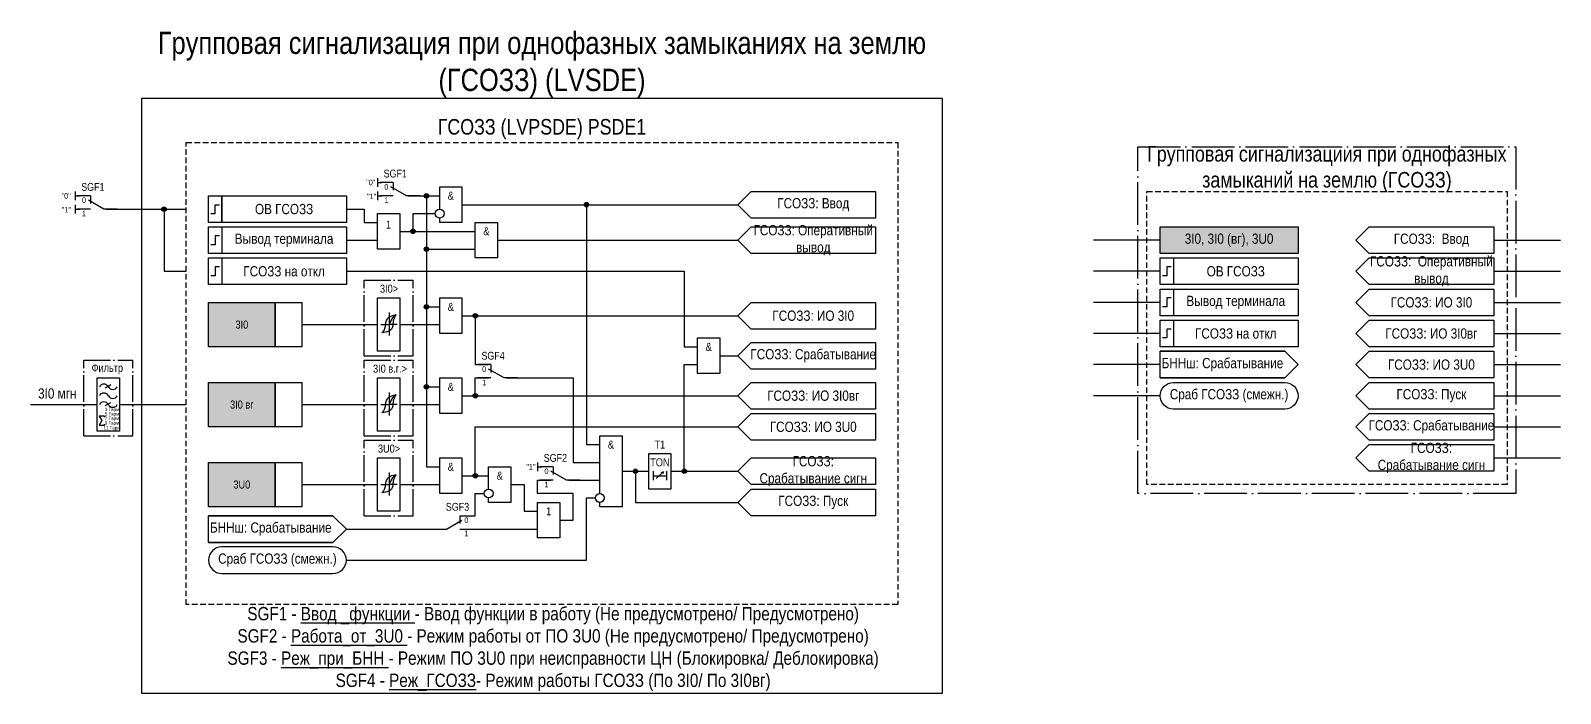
# Model space of a CAD drawing. Header units: millimetres. Extents: x -2185 to 320, y -18 to 149.
# Drawn here: x -24 to 320, y 0 to 149.2 of the extents above; entities that cross this region are included whole.
import ezdxf
from ezdxf.enums import TextEntityAlignment as Align

# ---------------------------------------------------------------- set-up
doc = ezdxf.new("R2010")
doc.units = ezdxf.units.MM
doc.linetypes.add('ACAD_ISO04W100', pattern=[30, 24, -3, 0, -3])
doc.linetypes.add('штриховая2', pattern=[0.375, 0.25, -0.125])
doc.layers.add('TEXT', color=7, linetype='Continuous', lineweight=25)
doc.layers.add('Основная', color=7, linetype='Continuous')
doc.styles.add('1.8_Gost_RD', font='ARIALN.TTF', dxfattribs={"height": 1.8})
doc.styles.add('2.5_Gost_RD', font='ARIALN.TTF', dxfattribs={"height": 2.5})
doc.styles.add('3.5_Gost_RD', font='ARIALN.TTF', dxfattribs={"height": 3.5})
doc.styles.add('Вывод', font='ARIALN.TTF', dxfattribs={"height": 2.5})
doc.styles.add('Компонент', font='ARIALN.TTF', dxfattribs={"height": 3.5})

# ---------------------------------------------------------------- blocks, each defined once
blk = doc.blocks.new('*U892')
at = {"layer": 'Основная', "linetype": 'ACAD_ISO04W100', "ltscale": 0.25}
for p, q in [((0, 0), (11, 0)), ((0, -17), (0, 0)), ((11, -17), (11, 0)), ((0, -17), (11, -17))]:
    blk.add_line(p, q, dxfattribs=at)
at = {"layer": 'Основная', "style": 'Компонент'}
blk.add_attdef('ОУ', text='', height=3.5, dxfattribs=at).set_placement((11, 0), align=Align.MIDDLE_CENTER)
blk = doc.blocks.new('*U958')
at = {"layer": 'Основная', "color": 0}
blk.add_line((0, 0), (7, 4), dxfattribs=at)
at = {"layer": 'Основная', "ltscale": 0.35}
blk.add_line((6, 6), (6, 2.5), dxfattribs=at)
blk = doc.blocks.new('*U1030')
at = {"layer": 'Основная', "color": 0}
for p, q in [((-9, 0), (-3, 0)), ((3, 6), (9, 6)), ((3, 0), (9, 0))]:
    blk.add_line(p, q, dxfattribs=at)
at = {"layer": 'Основная', "ltscale": 0.25}
blk.add_blockref('*U958', (-3, 0), dxfattribs=at)
at = {"layer": 'Основная'}
for tag, height, style, p in [('ОУ', 3.5, 'Компонент', (2, 10)), ('В1', 2.5, 'Вывод', (14, 6)), ('В2', 2.5, 'Вывод', (6, 4)), ('В3', 2.5, 'Вывод', (6, -2))]:
    blk.add_attdef(tag, text='', height=height, dxfattribs=dict(at, style=style)).set_placement(p, align=Align.MIDDLE_CENTER)
blk = doc.blocks.new('*U1044')
at = {"layer": 'Основная', "color": 0}
for p, q in [((-3, 6), (-9, 6)), ((-3, 0), (-9, 0)), ((9, 0), (3, 0))]:
    blk.add_line(p, q, dxfattribs=at)
at = {"layer": 'Основная', "ltscale": 0.25, "xscale": -1}
blk.add_blockref('*U958', (3, 0), dxfattribs=at)
at = {"layer": 'Основная'}
for tag, height, style, p in [('В1', 2.5, 'Вывод', (-12.99, 6)), ('ОУ', 3.5, 'Компонент', (-2, 10)), ('В2', 2.5, 'Вывод', (-6, 4)), ('В3', 2.5, 'Вывод', (-6, -2))]:
    blk.add_attdef(tag, text='', height=height, dxfattribs=dict(at, style=style)).set_placement(p, align=Align.MIDDLE_CENTER)
blk = doc.blocks.new('Точка')
at = {"ltscale": 100}
h = blk.add_hatch(color=256, dxfattribs=at)
h.dxf.hatch_style = 1
edge = h.paths.add_edge_path()
edge.add_arc((0, 0), 0.5, 0, 360)
blk.add_circle((0, 0), 0.5, dxfattribs=at)
blk = doc.blocks.new('*U1045')
at = {"layer": 'Основная', "color": 0}
for p, q in [((-3, 6), (-9, 6)), ((-3, 0), (-9, 0)), ((9, 0), (3, 0))]:
    blk.add_line(p, q, dxfattribs=at)
at = {"layer": 'Основная', "ltscale": 0.25, "xscale": -1}
blk.add_blockref('*U958', (3, 0), dxfattribs=at)
at = {"layer": 'Основная'}
for tag, height, style, p in [('В1', 2.5, 'Вывод', (-13, 6)), ('ОУ', 3.5, 'Компонент', (-2, 10)), ('В2', 2.5, 'Вывод', (-6, 4)), ('В3', 2.5, 'Вывод', (-6, -2))]:
    blk.add_attdef(tag, text='', height=height, dxfattribs=dict(at, style=style)).set_placement(p, align=Align.MIDDLE_CENTER)
blk = doc.blocks.new('*U985')
at = {"layer": 'Основная', "color": 0}
for p, q in [((-3, 6), (-9, 6)), ((-3, 0), (-9, 0)), ((9, 0), (3, 0))]:
    blk.add_line(p, q, dxfattribs=at)
at = {"layer": 'Основная', "ltscale": 0.25, "xscale": -1}
blk.add_blockref('*U958', (3, 0), dxfattribs=at)
at = {"layer": 'Основная'}
for tag, height, style, p in [('В1', 2.5, 'Вывод', (-14, 6)), ('ОУ', 3.5, 'Компонент', (-2, 10)), ('В2', 2.5, 'Вывод', (-6, 4)), ('В3', 2.5, 'Вывод', (-6, -2))]:
    blk.add_attdef(tag, text='', height=height, dxfattribs=dict(at, style=style)).set_placement(p, align=Align.MIDDLE_CENTER)
blk = doc.blocks.new('*U1046')
at = {"layer": 'Основная', "linetype": 'ACAD_ISO04W100', "ltscale": 0.25}
for p, q in [((0, 0), (11, 0)), ((0, -17), (0, 0)), ((11, -17), (11, 0)), ((0, -17), (11, -17))]:
    blk.add_line(p, q, dxfattribs=at)
at = {"layer": 'Основная', "style": 'Компонент'}
blk.add_attdef('ОУ', text='', height=3.5, dxfattribs=at).set_placement((13, -2), align=Align.MIDDLE_CENTER)
blk = doc.blocks.new('*U1047')
at = {"layer": 'Основная', "linetype": 'ACAD_ISO04W100', "ltscale": 0.25}
for p, q in [((0, 0), (11, 0)), ((0, -17), (0, 0)), ((11, -17), (11, 0)), ((0, -17), (11, -17))]:
    blk.add_line(p, q, dxfattribs=at)
at = {"layer": 'Основная', "style": 'Компонент'}
blk.add_attdef('ОУ', text='', height=3.5, dxfattribs=at).set_placement((11, 0), align=Align.MIDDLE_CENTER)

msp = doc.modelspace()

# ---------------------------------------------------------------- hatches: boundary and pattern name
at = {"ltscale": 100, "true_color": 0xf7941d}
h = msp.add_hatch(color=30, dxfattribs=at)
h.dxf.hatch_style = 1
h.paths.add_polyline_path([(230, 105), (261, 105), (261, 99), (230, 99)])
at = {"ltscale": 100, "true_color": 0xef8637}
h = msp.add_hatch(color=30, dxfattribs=at)
h.dxf.hatch_style = 1
h.paths.add_polyline_path([(16, 88), (31, 88), (31, 78), (16, 78)])
h = msp.add_hatch(color=30, dxfattribs=at)
h.dxf.hatch_style = 1
h.paths.add_polyline_path([(16, 70), (31, 70), (31, 60), (16, 60)])
h = msp.add_hatch(color=30, dxfattribs=at)
h.dxf.hatch_style = 1
h.paths.add_polyline_path([(16, 52), (31, 52), (31, 42), (16, 42)])

# ---------------------------------------------------------------- linework, layer by layer
at = {"ltscale": 100}
for p, q in [((54, 116), (54, 114)), ((54, 115), (55, 115)), ((54, 113), (54, 111)), ((54, 112), (55, 112)), ((230, 102), (215, 102)), ((305, 102), (320, 102)), ((230, 95), (215, 95)), ((305, 95), (320, 95)), ((230, 88), (215, 88)), ((305, 88), (320, 88)), ((230, 81), (215, 81)), ((305, 81), (320, 81)), ((230, 74), (215, 74)), ((305, 74), (320, 74)), ((230, 67), (215, 67)), ((305, 67), (320, 67)), ((305, 60), (320, 60)), ((90, 52), (90, 50)), ((305, 53), (320, 53)), ((90, 51), (91, 51))]:
    msp.add_line(p, q, dxfattribs=at)
at = {"color": 6, "ltscale": 100}
for p, q in [((-14, 113), (-14, 111)), ((-14, 112), (-13, 112)), ((-14, 110), (-14, 108)), ((-14, 109), (-13, 109))]:
    msp.add_line(p, q, dxfattribs=at)
at = {"color": 7, "ltscale": 100}
for p, q in [((54.79, 83), (56.6, 83)), ((58.42, 83), (56.6, 83)), ((54.79, 65), (56.6, 65)), ((58.42, 65), (56.6, 65)), ((116.67, 48.41), (118.34, 49.9)), ((118.34, 49.9), (117.82, 49.68)), ((118.34, 49.9), (118.08, 49.43)), ((54.79, 47), (56.6, 47)), ((58.42, 47), (56.6, 47))]:
    msp.add_line(p, q, dxfattribs=at)
for p, q in [((56.6, 85.72), (56.6, 80.52)), ((56.6, 67.72), (56.6, 62.52)), ((56.6, 49.72), (56.6, 44.52))]:
    msp.add_line(p, q)
at = {"color": 5, "ltscale": 100}
for p, q in [((-7.21, 68.79), (-5.94, 69.51)), ((-7.21, 64.79), (-5.94, 65.51)), ((-7.4, 62.4), (-8.6, 62.4)), ((-8.6, 62.4), (-7.98, 61.4)), ((-7.4, 62.4), (-7.4, 62.21)), ((-7.98, 61.4), (-8.6, 60.4)), ((-8.6, 60.4), (-7.4, 60.4)), ((-7.4, 60.4), (-7.4, 60.6))]:
    msp.add_line(p, q, dxfattribs=at)
at = {"color": 3, "ltscale": 100}
msp.add_lwpolyline([(1, 134), (181, 134), (181, 0), (1, 0)], close=True, dxfattribs=at)
at = {"linetype": 'штриховая2', "ltscale": 5}
for points in [[(11, 124), (171, 124), (171, 20), (11, 20)], [(227, 113), (308, 113), (308, 47), (227, 47)]]:
    msp.add_lwpolyline(points, close=True, dxfattribs=at)
at = {"color": 251, "linetype": 'ACAD_ISO04W100', "lineweight": 30, "ltscale": 0.4, "true_color": 0x58595b}
msp.add_lwpolyline([(225, 123), (310, 123), (310, 45), (225, 45)], close=True, dxfattribs=at)
at = {"ltscale": 100}
for points in [[(68, 109), (68, 114), (73, 114), (73, 106), (68, 106), (68, 107)], [(61, 112), (68, 112)], [(61, 112), (65, 112), (65, 100), (76, 100)], [(61, 112), (65, 112), (65, 51), (68, 51)], [(61, 112), (65, 112), (65, 69), (68, 69)], [(47, 109), (51, 109), (51, 106), (54, 106)], [(59, 104), (62, 104), (62, 108), (67, 108)], [(73, 110), (135, 110)], [(73, 110), (101, 110), (101, 56), (104, 56)], [(59, 104), (76, 104)], [(59, 104), (65, 104), (65, 87), (68, 87)], [(47, 102), (54, 102)], [(81, 102), (135, 102)], [(47, 95), (123, 95), (123, 78), (126, 78)], [(37, 83), (54, 83)], [(59, 83), (68, 83)], [(73, 85), (135, 85)], [(73, 85), (76, 85), (76, 74), (79, 74)], [(131, 76), (135, 76)], [(120, 50), (123, 50), (123, 74), (126, 74)], [(73, 67), (76, 67), (76, 71), (79, 71)], [(83, 71), (98, 71), (98, 52), (104, 52)], [(73, 67), (135, 67)], [(37, 65), (54, 65)], [(59, 65), (68, 65)], [(73, 49), (76, 49), (76, 60), (135, 60)], [(104, 45), (104, 58), (109, 58), (109, 42), (104, 42), (104, 43)], [(73, 49), (79, 49)], [(79, 46), (79, 51), (84, 51), (84, 43), (79, 43), (79, 44)], [(109, 50), (115, 50)], [(109, 50), (112, 50), (112, 43), (135, 43)], [(116, 50), (116, 48)], [(116, 49), (119, 49)], [(119, 50), (119, 48)], [(120, 50), (135, 50)], [(37, 47), (54, 47)], [(59, 47), (68, 47)], [(73, 40), (76, 40), (76, 45), (78, 45)], [(84, 47), (87, 47), (87, 41), (90, 41)], [(95, 39), (98, 39), (98, 45), (90, 45), (90, 48), (93, 48)], [(97, 48), (104, 48)], [(47, 30), (101, 30), (101, 44), (103, 44)], [(47, 37), (69, 37)], [(73, 37), (90, 37)]]:
    msp.add_lwpolyline(points, dxfattribs=at)
for points in [[(16, 112), (19, 112), (19, 106), (16, 106)], [(19, 112), (47, 112), (47, 106), (19, 106)], [(166, 113), (166, 107), (138, 107), (135, 110), (138, 113)], [(54, 108), (59, 108), (59, 100), (54, 100)], [(16, 105), (47, 105), (47, 99), (16, 99)], [(16, 105), (19, 105), (19, 99), (16, 99)], [(76, 106), (81, 106), (81, 98), (76, 98)], [(166, 105), (166, 99), (138, 99), (135, 102), (138, 105)], [(230, 105), (261, 105), (261, 99), (230, 99)], [(305, 105), (305, 99), (277, 99), (274, 102), (277, 105)], [(16, 98), (19, 98), (19, 92), (16, 92)], [(16, 98), (47, 98), (47, 92), (16, 92)], [(230, 98), (233, 98), (233, 92), (230, 92)], [(230, 98), (261, 98), (261, 92), (230, 92)], [(305, 98), (305, 92), (277, 92), (274, 95), (277, 98)], [(230, 91), (261, 91), (261, 85), (230, 85)], [(230, 91), (233, 91), (233, 85), (230, 85)], [(277, 91), (305, 91), (305, 85), (277, 85), (274, 88)], [(16, 88), (31, 88), (31, 78), (16, 78)], [(31, 88), (37, 88), (37, 78), (31, 78)], [(54, 89), (59, 89), (59, 77), (54, 77)], [(68, 89), (73, 89), (73, 81), (68, 81)], [(138, 88), (166, 88), (166, 82), (138, 82), (135, 85)], [(230, 84), (233, 84), (233, 78), (230, 78)], [(230, 84), (261, 84), (261, 78), (230, 78)], [(277, 84), (305, 84), (305, 78), (277, 78), (274, 81)], [(126, 80), (131, 80), (131, 72), (126, 72)], [(138, 79), (166, 79), (166, 73), (138, 73), (135, 76)], [(277, 77), (305, 77), (305, 71), (277, 71), (274, 74)], [(16, 70), (31, 70), (31, 60), (16, 60)], [(31, 70), (37, 70), (37, 60), (31, 60)], [(54, 71), (59, 71), (59, 59), (54, 59)], [(68, 71), (73, 71), (73, 63), (68, 63)], [(138, 70), (166, 70), (166, 64), (138, 64), (135, 67)], [(277, 70), (305, 70), (305, 64), (277, 64), (274, 67)], [(138, 63), (166, 63), (166, 57), (138, 57), (135, 60)], [(277, 63), (305, 63), (305, 57), (277, 57), (274, 60)], [(277, 56), (305, 56), (305, 50), (277, 50), (274, 53)], [(16, 52), (31, 52), (31, 42), (16, 42)], [(31, 52), (37, 52), (37, 42), (31, 42)], [(54, 53), (59, 53), (59, 41), (54, 41)], [(68, 53), (73, 53), (73, 45), (68, 45)], [(115, 54), (120, 54), (120, 46), (115, 46)], [(138, 53), (166, 53), (166, 47), (138, 47), (135, 50)], [(138, 46), (166, 46), (166, 40), (138, 40), (135, 43)], [(90, 43), (95, 43), (95, 35), (90, 35)]]:
    msp.add_lwpolyline(points, close=True, dxfattribs=at)
at = {"color": 6, "ltscale": 100}
for points in [[(-7, 109), (11, 109)], [(-7, 109), (6, 109), (6, 95), (11, 95)]]:
    msp.add_lwpolyline(points, dxfattribs=at)
at = {"lineweight": 30, "ltscale": 100}
for points in [[(16.5, 108), (17.5, 108), (17.5, 110), (18.5, 110)], [(18.5, 103), (17.5, 103), (17.5, 101), (16.5, 101)], [(18.5, 96), (17.5, 96), (17.5, 94), (16.5, 94)], [(232.5, 96), (231.5, 96), (231.5, 94), (230.5, 94)], [(232.5, 89), (231.5, 89), (231.5, 87), (230.5, 87)], [(232.5, 82), (231.5, 82), (231.5, 80), (230.5, 80)]]:
    msp.add_lwpolyline(points, dxfattribs=at)
at = {"color": 5, "ltscale": 100}
msp.add_lwpolyline([(-9, 71), (-4, 71), (-4, 59), (-9, 59)], close=True, dxfattribs=at)
at = {"ltscale": 100}
for points in [[(233, 64, -1), (233, 70), (258, 70, -1), (258, 64)], [(19, 27), (44, 27, 1), (44, 33), (19, 33, 1)]]:
    msp.add_lwpolyline(points, format="xyb", close=True, dxfattribs=at)
at = {"color": 5, "ltscale": 100}
for points in [[(-24, 65), (-9, 65)], [(-4, 65), (11, 65)]]:
    msp.add_lwpolyline(points, dxfattribs=at)
msp.add_circle((68, 108), 1)
at = {"ltscale": 100}
for centre in [(79, 45), (104, 44)]:
    msp.add_circle(centre, 1, dxfattribs=at)
at = {"color": 5, "ltscale": 100}
for centre, start, end in [((-7.51, 68.48), 27.3517, 152.6483), ((-5.51, 69.53), 207.7751, 332.2249), ((-7.51, 66.48), 27.3517, 152.6483), ((-7.51, 64.48), 27.3517, 152.6483), ((-5.51, 67.53), 207.7751, 332.2249), ((-5.51, 65.53), 207.7751, 332.2249)]:
    msp.add_arc(centre, 1.13, start, end, dxfattribs=at)
for points in [[(55.8, 82.92), (55.6, 82.13), (55, 81.12)], [(57.48, 82.92), (57.25, 82.13), (56.76, 81.67), (55, 81.12)], [(55.8, 82.92), (55.95, 83.71), (56.44, 84.54), (58.2, 85.26)], [(56.6, 83), (57, 83.72), (57.47, 84.6), (58.2, 85.26)], [(57.48, 82.92), (57.6, 83.71), (57.81, 84.54), (58.2, 85.26)], [(55.8, 64.92), (55.95, 65.71), (56.44, 66.54), (58.2, 67.26)], [(56.6, 65), (57, 65.72), (57.47, 66.6), (58.2, 67.26)], [(57.48, 64.92), (57.6, 65.71), (57.81, 66.54), (58.2, 67.26)], [(55.8, 64.92), (55.6, 64.13), (55, 63.12)], [(57.48, 64.92), (57.25, 64.13), (56.76, 63.67), (55, 63.12)], [(55.8, 46.92), (55.95, 47.71), (56.44, 48.54), (58.2, 49.26)], [(56.6, 47), (57, 47.72), (57.47, 48.6), (58.2, 49.26)], [(57.48, 46.92), (57.6, 47.71), (57.81, 48.54), (58.2, 49.26)], [(55.8, 46.92), (55.6, 46.13), (55, 45.12)], [(57.48, 46.92), (57.25, 46.13), (56.76, 45.67), (55, 45.12)]]:
    msp.add_spline(points, degree=3)
at = {"layer": 'TEXT', "ltscale": 100}
for points in [[(230, 71), (258, 71), (261, 74), (258, 77), (230, 77), (258, 77), (261, 74), (258, 71), (230, 71), (230, 77)], [(16, 34), (44, 34), (47, 37), (44, 40), (16, 40), (44, 40), (47, 37), (44, 34), (16, 34), (16, 40)]]:
    msp.add_lwpolyline(points, dxfattribs=at)

# ---------------------------------------------------------------- block references
at = {"ltscale": 100}
for p in [(65, 112), (101, 110), (6, 109), (62, 104), (65, 100), (65, 87), (76, 85), (65, 69), (76, 67), (76, 49), (112, 50), (123, 50)]:
    msp.add_blockref('Точка', p, dxfattribs=at)
at = {"layer": 'Основная', "ltscale": 0.25, "xscale": 0.5, "yscale": 0.5, "zscale": 0.5}
for name, p, values in [('*U1045', (59, 112), {'ОУ': 'SGF1', 'В1': '"0"', 'В2': '0', 'В3': '1'}), ('*U1044', (95, 48), {'ОУ': 'SGF2', 'В1': '"1"', 'В2': '0', 'В3': '1'})]:
    msp.add_blockref(name, p, dxfattribs=at).add_auto_attribs(values)
at = {"layer": 'Основная', "color": 6, "ltscale": 0.25, "xscale": 0.5, "yscale": 0.5, "zscale": 0.5}
msp.add_blockref('*U985', (-9, 109), dxfattribs=at).add_auto_attribs({'ОУ': 'SGF1', 'В1': '"0"', 'В2': '0', 'В3': '1'})
at = {"layer": 'Основная', "ltscale": 0.25}
for name, p in [('*U892', (51, 93)), ('*U1047', (51, 75)), ('*U892', (51, 57))]:
    msp.add_blockref(name, p, dxfattribs=at)
ref = msp.add_blockref('*U1045', (81, 71), dxfattribs=dict(at, xscale=0.5, yscale=0.5, zscale=0.5))
ref.add_attrib('ОУ', 'SGF4', dxfattribs={"height": 1.75, "style": 'Компонент'}).set_placement((80, 76), align=Align.MIDDLE_CENTER)
ref.add_attrib('В2', '0', dxfattribs={"height": 1.25, "style": 'Вывод'}).set_placement((78, 73), align=Align.MIDDLE_CENTER)
ref.add_attrib('В3', '1', dxfattribs={"height": 1.25, "style": 'Вывод'}).set_placement((78, 70), align=Align.MIDDLE_CENTER)
at = {"layer": 'Основная', "color": 5, "ltscale": 0.25}
msp.add_blockref('*U1046', (-12, 75), dxfattribs=at)
at = {"layer": 'Основная', "ltscale": 0.25}
ref = msp.add_blockref('*U1030', (71, 37), dxfattribs=dict(at, xscale=0.5, yscale=0.5, zscale=0.5))
ref.add_attrib('ОУ', 'SGF3', dxfattribs={"height": 1.75, "style": 'Компонент'}).set_placement((72, 42), align=Align.MIDDLE_CENTER)
ref.add_attrib('В2', '0', dxfattribs={"height": 1.25, "style": 'Вывод'}).set_placement((74, 39), align=Align.MIDDLE_CENTER)
ref.add_attrib('В3', '1', dxfattribs={"height": 1.25, "style": 'Вывод'}).set_placement((74, 36), align=Align.MIDDLE_CENTER)

# ---------------------------------------------------------------- texts
at = {"color": 30, "ltscale": 100, "attachment_point": 5, "style": '3.5_Gost_RD'}
for s, insert, char_height, width in [('{\\C3;Групповая сигнализация при однофазных замыканиях на землю (ГСОЗЗ) (LVSDE)}', (91, 141.5), 5, 180), ('ГСОЗЗ (LVPSDE) {\\C6;PSDE1}', (91, 127), 3.5, 160), ('Групповая сигнализациия при однофазных замыканий на землю (ГСОЗЗ)', (267.5, 118), 3.5, 85), ('SGF1 - {\\LВвод _функции} - Ввод функции в работу (Не предусмотрено/ Предусмотрено)\\PSGF2 - {\\LРабота_от_3U0} - Режим работы от ПО 3U0 (Не предусмотрено/ Предусмотрено)\\PSGF3 - {\\LРеж_при_БНН} - Режим ПО 3U0 при неисправности ЦН (Блокировка/ Деблокировка)\\PSGF4 - {\\LРеж_ГСОЗЗ}- Режим работы ГСОЗЗ (По 3I0/ По 3I0вг)', (93.5, 10), 3, 155)]:
    msp.add_mtext(s, dxfattribs=dict(at, insert=insert, char_height=char_height, width=width))
at = {"ltscale": 100, "insert": (51.65, 112.5), "char_height": 1.25, "attachment_point": 1, "style": '3.5_Gost_RD'}
msp.add_mtext_dynamic_manual_height_columns('"1"', width=2, gutter_width=17.5, heights=[0], dxfattribs=at)
at = {"ltscale": 100, "attachment_point": 5}
for s, insert, char_height, width, style in [('&', (70.5, 112), 1.8, 5, '2.5_Gost_RD'), ('ГСОЗЗ: Ввод', (152, 110), 2.3, 28, '2.5_Gost_RD'), ('1', (56.5, 105.5), 1.8, 5, '2.5_Gost_RD'), ('&', (78.5, 104), 1.8, 5, '2.5_Gost_RD'), ('ГСОЗЗ: Оперативный вывод', (152, 102), 2.3, 28, '2.5_Gost_RD'), ('ГСОЗЗ:  Ввод', (291, 102), 2.3, 28, '2.5_Gost_RD'), ('ГСОЗЗ:  Оперативный вывод', (291, 95), 2.3, 30.44, '2.5_Gost_RD'), ('&', (70.5, 87), 1.8, 5, '2.5_Gost_RD'), ('ГСОЗЗ: ИО 3I0', (152, 85), 2.3, 28, '2.5_Gost_RD'), ('ГСОЗЗ: ИО 3I0', (291, 88), 2.3, 28, '2.5_Gost_RD'), ('3I0', (23.5, 83), 1.8, 15, '1.8_Gost_RD'), ('ГСОЗЗ: ИО 3I0вг', (291, 81), 2.3, 28, '2.5_Gost_RD'), ('&', (128.5, 78), 1.8, 5, '2.5_Gost_RD'), ('ГСОЗЗ: Срабатывание', (152, 76), 2.3, 28, '2.5_Gost_RD'), ('ГСОЗЗ: ИО 3U0', (291, 74), 2.3, 28, '2.5_Gost_RD'), ('&', (70.5, 69), 1.8, 5, '2.5_Gost_RD'), ('3I0 вг', (23.5, 65), 1.8, 15, '1.8_Gost_RD'), ('ГСОЗЗ: ИО 3I0вг', (152, 67), 2.3, 28, '2.5_Gost_RD'), ('Сраб ГСОЗЗ (смежн.)', (245.5, 67), 2.3, 31, '2.5_Gost_RD'), ('ГСОЗЗ: Пуск', (291, 67), 2.3, 28, '2.5_Gost_RD'), ('ГСОЗЗ: ИО 3U0', (152, 60), 2.3, 28, '2.5_Gost_RD'), ('ГСОЗЗ: Срабатывание', (291, 60), 2.3, 28, '2.5_Gost_RD'), ('&', (106.5, 56), 1.8, 5, '2.5_Gost_RD'), ('T1', (117.5, 56), 1.8, 5, '2.5_Gost_RD'), ('ГСОЗЗ: Срабатывание сигн', (291, 53), 2.3, 28, '2.5_Gost_RD'), ('&', (70.5, 51), 1.8, 5, '2.5_Gost_RD'), ('TON', (117.5, 52), 1.8, 5, '2.5_Gost_RD'), ('ГСОЗЗ: Срабатывание сигн', (152, 50), 2.3, 28, '2.5_Gost_RD'), ('&', (81.5, 49), 1.8, 5, '2.5_Gost_RD'), ('3U0', (23.5, 47), 1.8, 15, '1.8_Gost_RD'), ('1', (92.5, 41), 1.8, 5, '2.5_Gost_RD'), ('ГСОЗЗ: Пуск', (152, 43), 2.3, 28, '2.5_Gost_RD')]:
    msp.add_mtext(s, dxfattribs=dict(at, insert=insert, char_height=char_height, width=width, style=style))
at = {"color": 6, "ltscale": 100, "insert": (-17, 109.5), "char_height": 1.25, "attachment_point": 1, "style": '3.5_Gost_RD'}
msp.add_mtext_dynamic_manual_height_columns('"1"', width=2, gutter_width=17.5, heights=[0], dxfattribs=at)
at = {"color": 7, "ltscale": 100, "char_height": 1.8, "attachment_point": 1, "style": '1.8_Gost_RD'}
for s, width, insert in [('\\pi3.56371;3I0>', 11, (51, 92)), ('3I0 в.г.>', 9, (53, 74)), ('\\pi3.10634;3U0>', 11, (51, 56))]:
    msp.add_mtext_dynamic_manual_height_columns(s, width=width, gutter_width=17.5, heights=[0], dxfattribs=dict(at, insert=insert))
at = {"color": 5, "ltscale": 100, "attachment_point": 5}
for s, insert, char_height, width, style in [('Фильтр', (-6.75, 73), 1.8, 6.5, '1.8_Gost_RD'), ('3 Гарм', (-5.69, 63.8), 0.75, 3.0393, '2.5_Gost_RD'), ('5 Гарм', (-5.69, 62.8), 0.75, 3.0393, '2.5_Gost_RD'), ('7 Гарм', (-5.69, 61.83), 0.75, 3.0393, '2.5_Gost_RD'), ('11 Гарм', (-5.69, 59.68), 0.75, 4.2641, '2.5_Gost_RD'), ('9 Гарм', (-5.69, 60.75), 0.75, 3.0393, '2.5_Gost_RD')]:
    msp.add_mtext(s, dxfattribs=dict(at, insert=insert, char_height=char_height, width=width, style=style))
at = {"layer": 'TEXT', "color": 0, "ltscale": 100, "char_height": 2.3, "attachment_point": 5, "style": '2.5_Gost_RD'}
for s, insert, width in [('{\\C256;ОВ ГСОЗЗ}', (33, 109), 28), ('{\\C256;Вывод терминала}', (33, 102), 28), ('{\\C256;3I0, 3I0 (вг), 3U0}', (245.5, 102), 31), ('{\\C256;ГСОЗЗ на откл}', (33, 95), 28), ('{\\C256;ОВ ГСОЗЗ}', (247, 95), 28), ('{\\C256;Вывод терминала}', (247, 88), 28), ('{\\C256;ГСОЗЗ на откл}', (247, 81), 28)]:
    msp.add_mtext(s, dxfattribs=dict(at, insert=insert, width=width))
at = {"layer": 'TEXT', "ltscale": 100, "char_height": 2.3, "attachment_point": 5, "style": '2.5_Gost_RD'}
for s, insert, width in [('БННш: Срабатывание', (244, 74), 28), ('БННш: Срабатывание', (30, 37), 28), ('Сраб ГСОЗЗ (смежн.)', (31.5, 30), 31)]:
    msp.add_mtext(s, dxfattribs=dict(at, insert=insert, width=width))
at = {"layer": 'TEXT', "color": 5, "ltscale": 100, "insert": (-18, 67.5), "char_height": 2.3, "width": 12, "attachment_point": 5, "style": '2.5_Gost_RD'}
msp.add_mtext('{\\C256;3I0 мгн}', dxfattribs=at)

doc.saveas('drawing.dxf')
